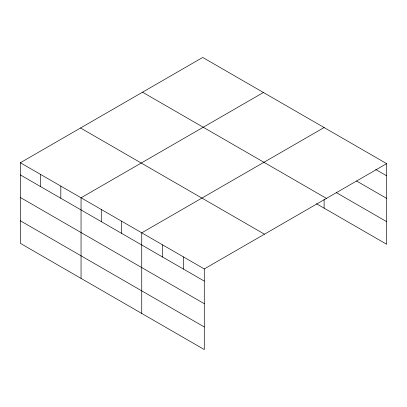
<?xml version="1.0" encoding="UTF-8"?>
<svg xmlns="http://www.w3.org/2000/svg" width="407" height="407" viewBox="0 0 407 407"><rect width="100%" height="100%" fill="white"/><g stroke="black" fill="none" stroke-linecap="round" stroke-linejoin="round"><path stroke-width="0.61" d="M20.35 162.744L204.283 268.935L204.283 349.547L20.35 243.355L20.35 162.744L202.717 57.453L386.65 163.645L386.65 244.256L316.458 203.734M263.415 92.496L81.049 197.787L81.049 278.398M324.114 127.539L141.743 232.829L141.743 313.441M204.283 268.935L386.65 163.645M375.676 169.47L386.65 175.804M356.481 180.973L386.65 198.392M336.182 192.531L386.65 221.667M142.536 92.201L326.47 198.392M80.53 127.996L264.464 234.188M20.35 174.903L204.283 281.095M20.35 197.492L204.283 303.683M20.35 220.767L204.283 326.958M324.114 199.369L324.114 208.15M183.435 256.898L183.435 269.058M162.591 244.866L162.591 257.026M121.51 221.149L121.51 233.308M101.282 209.468L101.282 221.627M60.816 186.106L60.816 198.265M40.583 174.425L40.583 186.584"/></g></svg>
